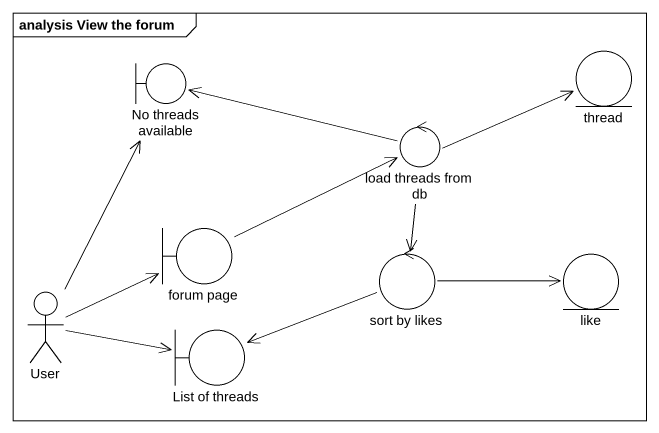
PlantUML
@startuml
mainframe analysis View the forum
boundary "No threads available" as No_threads_available
entity thread
control "load threads from db" as load_threads_from_db
boundary "forum page" as forum_page
control "sort by likes" as sort_by_likes
entity like
actor User
boundary "List of threads" as List_of_threads
load_threads_from_db -left-> No_threads_available
load_threads_from_db -right-> thread
load_threads_from_db --> sort_by_likes
forum_page -right-> load_threads_from_db
sort_by_likes -right-> like
sort_by_likes -left-> List_of_threads
User -up-> No_threads_available
User -right-> forum_page
User -right-> List_of_threads
@enduml
